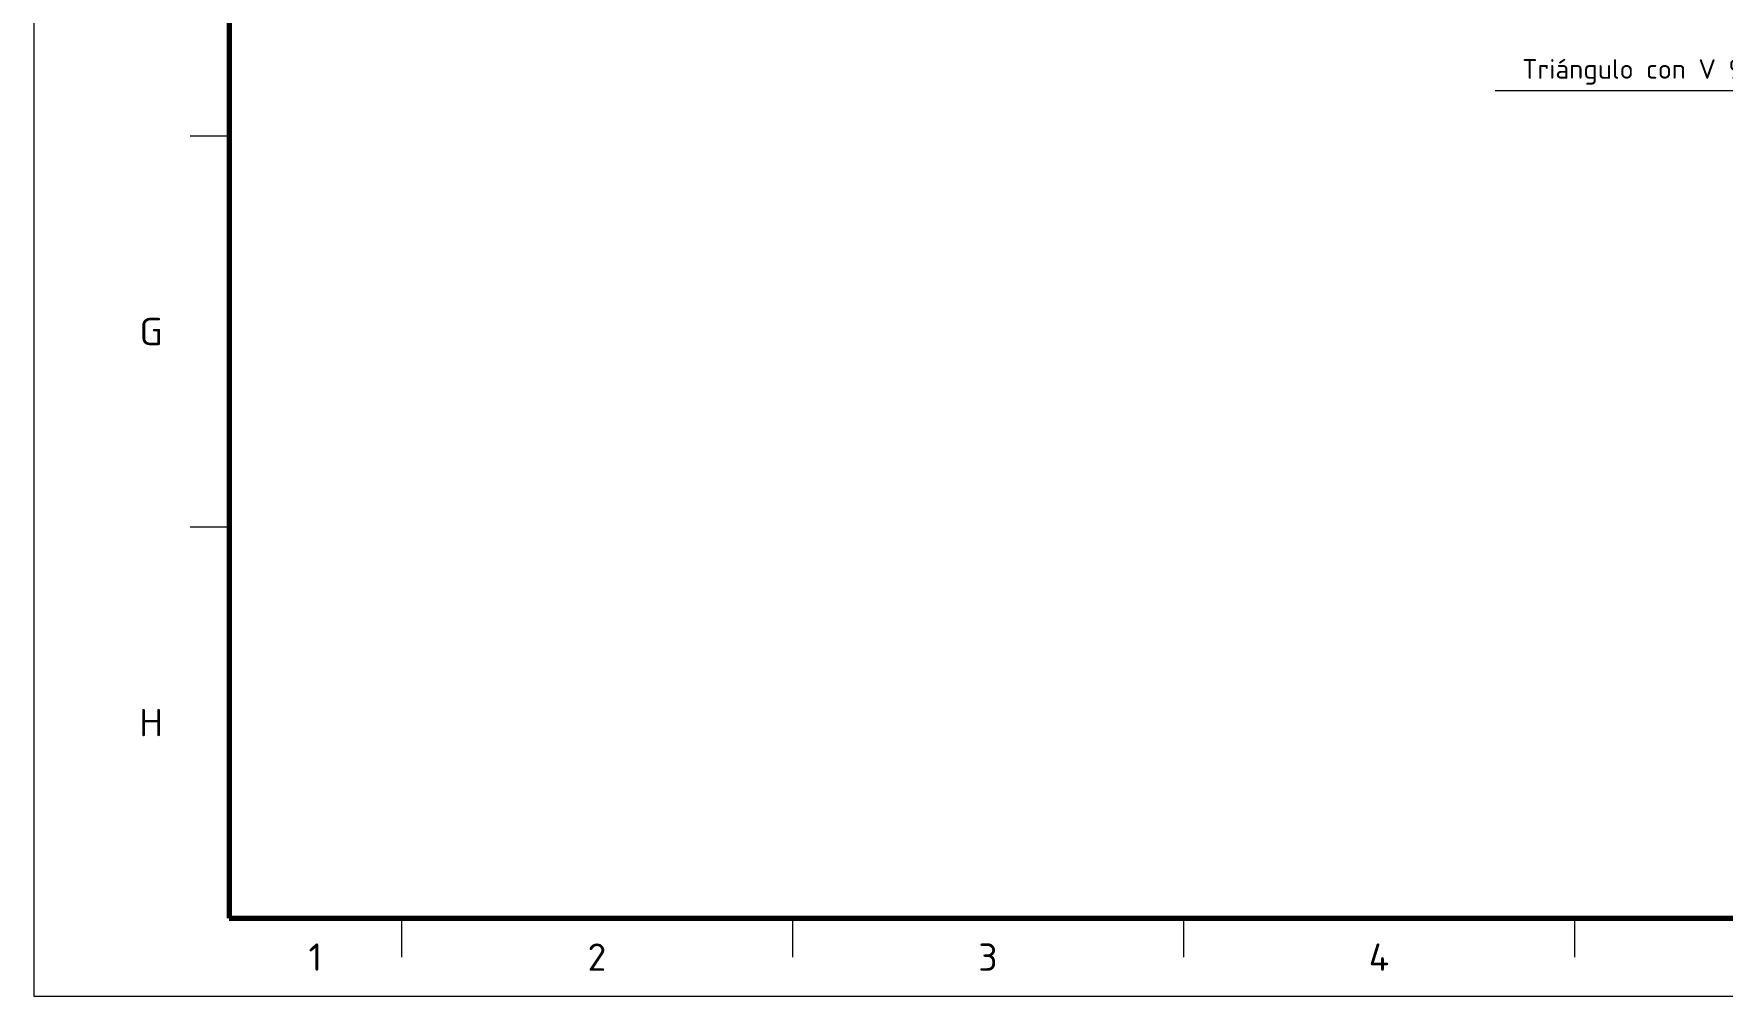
# Model space of a CAD drawing. Header units: millimetres. Extents: x 0 to 2208, y 0 to 420.
# Drawn here: x 480 to 695.9, y 0 to 123.1 of the extents above; entities that cross this region are included whole.
import ezdxf
from ezdxf.enums import TextEntityAlignment as Align

# ---------------------------------------------------------------- set-up
doc = ezdxf.new("R2010")
doc.units = ezdxf.units.MM
for name, color, linetype, lineweight in [('06-TEXTO', 7, 'CONTINUOUS', 25), ('07-RECUADRO', 7, 'CONTINUOUS', 70), ('08-FINA', 5, 'CONTINUOUS', 18)]:
    doc.layers.add(name, color=color, linetype=linetype, lineweight=lineweight)
doc.styles.add('ISO3098', font='isocpeur.ttf')

msp = doc.modelspace()

# ---------------------------------------------------------------- linework, layer by layer
at = {"layer": '07-RECUADRO'}
msp.add_lwpolyline([(505, 10), (1064, 10), (1064, 410), (505, 410)], close=True, dxfattribs=at)
at = {"layer": '08-FINA'}
for p, q in [((720.842, 115.783), (666.842, 115.783)), ((505, 110), (500, 110)), ((505, 60), (500, 60)), ((527, 10), (527, 5)), ((577, 10), (577, 5)), ((627, 10), (627, 5)), ((677, 10), (677, 5))]:
    msp.add_line(p, q, dxfattribs=at)
msp.add_lwpolyline([(480, 0), (1074, 0), (1074, 420), (480, 420)], close=True, dxfattribs=at)

# ---------------------------------------------------------------- texts
at = {"layer": '06-TEXTO', "style": 'ISO3098'}
msp.add_text('Triángulo con V 90°, e4,75 (2)', height=2.5, dxfattribs=at).set_placement((693.842, 116.583), align=Align.BOTTOM_CENTER)
for s, p in [('G', (495, 85)), ('H', (495, 35)), ('1', (516, 5)), ('2', (552, 5)), ('3', (602, 5)), ('4', (652, 5))]:
    msp.add_text(s, height=3.5, dxfattribs=at).set_placement(p, align=Align.MIDDLE_CENTER)

doc.saveas('drawing.dxf')
